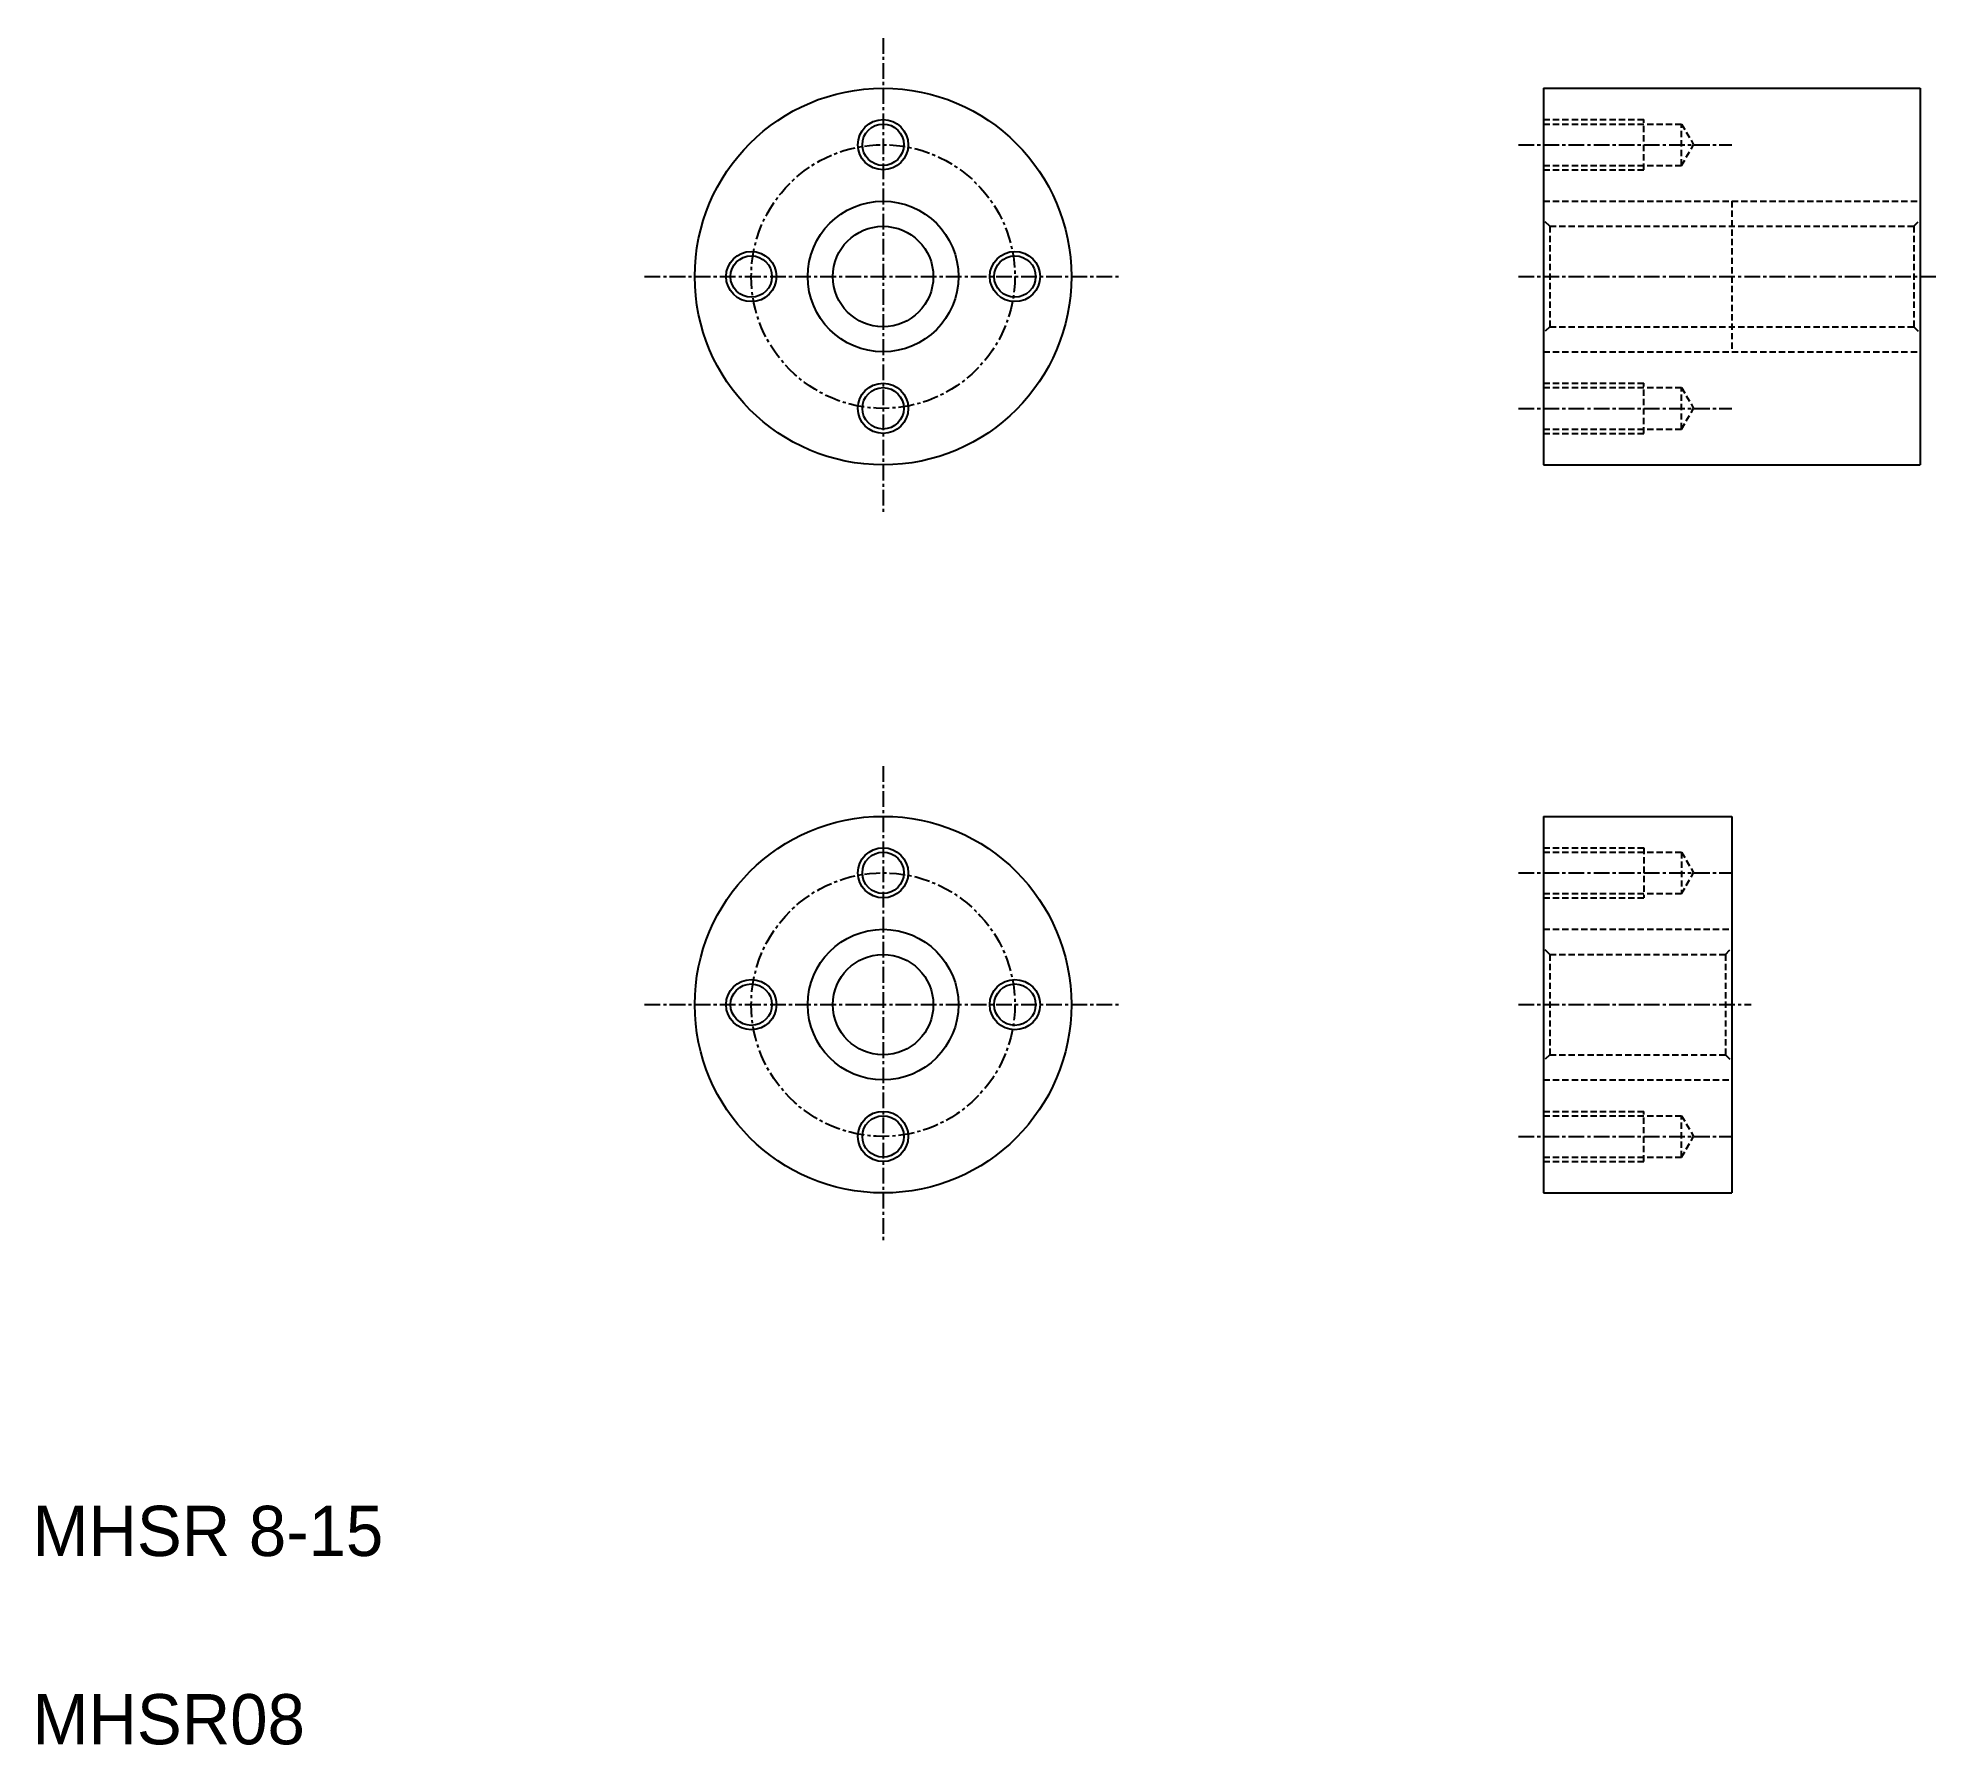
# Model space of a CAD drawing. Extents: x 10 to 162, y 10 to 146.
import ezdxf

# ---------------------------------------------------------------- set-up
doc = ezdxf.new("R2010")
doc.units = 0
doc.linetypes.add('CENTER', pattern=[2, 1.25, -0.25, 0.25, -0.25])
doc.linetypes.add('DASHED', pattern=[0.75, 0.5, -0.25])
doc.layers.get('0').update_dxf_attribs({"linetype": 'CONTINUOUS'})
doc.layers.add('CENTER', color=1, linetype='CENTER')

msp = doc.modelspace()

# ---------------------------------------------------------------- linework, layer by layer
at = {"color": 7, "linetype": 'CONTINUOUS'}
for p, q in [((130.35, 141.92), (160.35, 141.92)), ((130.35, 141.92), (130.35, 111.92)), ((137.85, 141.92), (137.85, 141.92)), ((145.35, 141.92), (145.35, 141.92)), ((160.35, 141.92), (160.35, 111.92)), ((130.35, 111.92), (160.35, 111.92)), ((130.35, 83.92), (130.35, 53.92)), ((130.35, 83.92), (145.35, 83.92)), ((145.35, 83.92), (145.35, 53.92)), ((130.35, 53.92), (145.35, 53.92))]:
    msp.add_line(p, q, dxfattribs=at)
at = {"color": 3, "linetype": 'DASHED'}
for p, q in [((130.35, 139.42), (138.35, 139.42)), ((138.35, 135.42), (138.35, 139.42)), ((130.35, 139.07), (141.35, 139.07)), ((141.35, 135.77), (141.35, 139.07)), ((141.35, 139.07), (142.31, 137.42)), ((141.35, 135.77), (142.31, 137.42)), ((130.35, 135.77), (141.35, 135.77)), ((130.35, 135.42), (138.35, 135.42)), ((130.35, 132.92), (160.35, 132.92)), ((145.35, 132.92), (145.35, 120.92)), ((130.85, 130.92), (130.35, 131.42)), ((130.85, 130.92), (130.85, 122.92)), ((130.85, 130.92), (159.85, 130.92)), ((159.85, 130.92), (160.35, 131.42)), ((159.85, 130.92), (159.85, 122.92)), ((130.85, 122.92), (130.35, 122.42)), ((130.85, 122.92), (159.85, 122.92)), ((159.85, 122.92), (160.35, 122.42)), ((130.35, 120.92), (160.35, 120.92)), ((130.35, 118.42), (138.35, 118.42)), ((130.35, 118.07), (141.35, 118.07)), ((138.35, 114.42), (138.35, 118.42)), ((141.35, 118.07), (142.31, 116.42)), ((141.35, 114.77), (141.35, 118.07)), ((141.35, 114.77), (142.31, 116.42)), ((130.35, 114.77), (141.35, 114.77)), ((130.35, 114.42), (138.35, 114.42)), ((130.35, 81.42), (138.35, 81.42)), ((130.35, 81.07), (141.35, 81.07)), ((138.35, 81.42), (138.35, 77.42)), ((141.35, 81.07), (142.31, 79.42)), ((141.35, 81.07), (141.35, 77.77)), ((141.35, 77.77), (142.31, 79.42)), ((130.35, 77.77), (141.35, 77.77)), ((130.35, 77.42), (138.35, 77.42)), ((130.35, 74.92), (145.35, 74.92)), ((130.85, 72.92), (130.35, 73.42)), ((130.85, 72.92), (144.85, 72.92)), ((130.85, 72.92), (130.85, 64.92)), ((144.85, 72.92), (145.35, 73.42)), ((144.85, 72.92), (144.85, 64.92)), ((130.85, 64.92), (130.35, 64.42)), ((130.85, 64.92), (144.85, 64.92)), ((144.85, 64.92), (145.35, 64.42)), ((130.35, 62.92), (145.35, 62.92)), ((130.35, 60.42), (138.35, 60.42)), ((130.35, 60.07), (141.35, 60.07)), ((138.35, 56.42), (138.35, 60.42)), ((141.35, 56.77), (141.35, 60.07)), ((141.35, 60.07), (142.31, 58.42)), ((141.35, 56.77), (142.31, 58.42)), ((130.35, 56.77), (141.35, 56.77)), ((130.35, 56.42), (138.35, 56.42))]:
    msp.add_line(p, q, dxfattribs=at)
at = {"color": 7, "linetype": 'CONTINUOUS'}
for centre, radius in [((77.75, 126.92), 15), ((77.75, 137.42), 1.65), ((77.75, 126.92), 6), ((77.75, 126.92), 4), ((67.25, 126.92), 1.65), ((88.25, 126.92), 1.65), ((77.75, 116.42), 1.65), ((77.75, 68.92), 15), ((77.75, 79.42), 1.65), ((77.75, 68.92), 6), ((77.75, 68.92), 4), ((67.25, 68.92), 1.65), ((88.25, 68.92), 1.65), ((77.75, 58.42), 1.65)]:
    msp.add_circle(centre, radius, dxfattribs=at)
at = {"color": 3}
for centre in [(77.75, 137.42), (67.25, 126.92), (88.25, 126.92), (77.75, 116.42), (77.75, 79.42), (67.25, 68.92), (88.25, 68.92), (77.75, 58.42)]:
    msp.add_circle(centre, 2, dxfattribs=at)
at = {"layer": 'CENTER', "color": 1, "linetype": 'CENTER'}
for p, q in [((77.75, 145.92), (77.75, 107.92)), ((128.35, 137.42), (145.35, 137.42)), ((58.75, 126.92), (96.75, 126.92)), ((128.35, 126.92), (161.69, 126.92)), ((128.35, 116.42), (145.35, 116.42)), ((77.75, 87.92), (77.75, 49.92)), ((128.35, 79.42), (145.35, 79.42)), ((58.75, 68.92), (96.75, 68.92)), ((128.35, 68.92), (146.9, 68.92)), ((128.35, 58.42), (145.35, 58.42))]:
    msp.add_line(p, q, dxfattribs=at)
for centre in [(77.75, 126.92), (77.75, 68.92)]:
    msp.add_circle(centre, 10.5, dxfattribs=at)

# ---------------------------------------------------------------- texts
at = {"color": 7, "linetype": 'CONTINUOUS'}
for s, p in [('MHSR 8-15', (10, 25)), ('MHSR08', (10, 10))]:
    msp.add_text(s, height=4, dxfattribs=at).set_placement(p)

doc.saveas('drawing.dxf')
